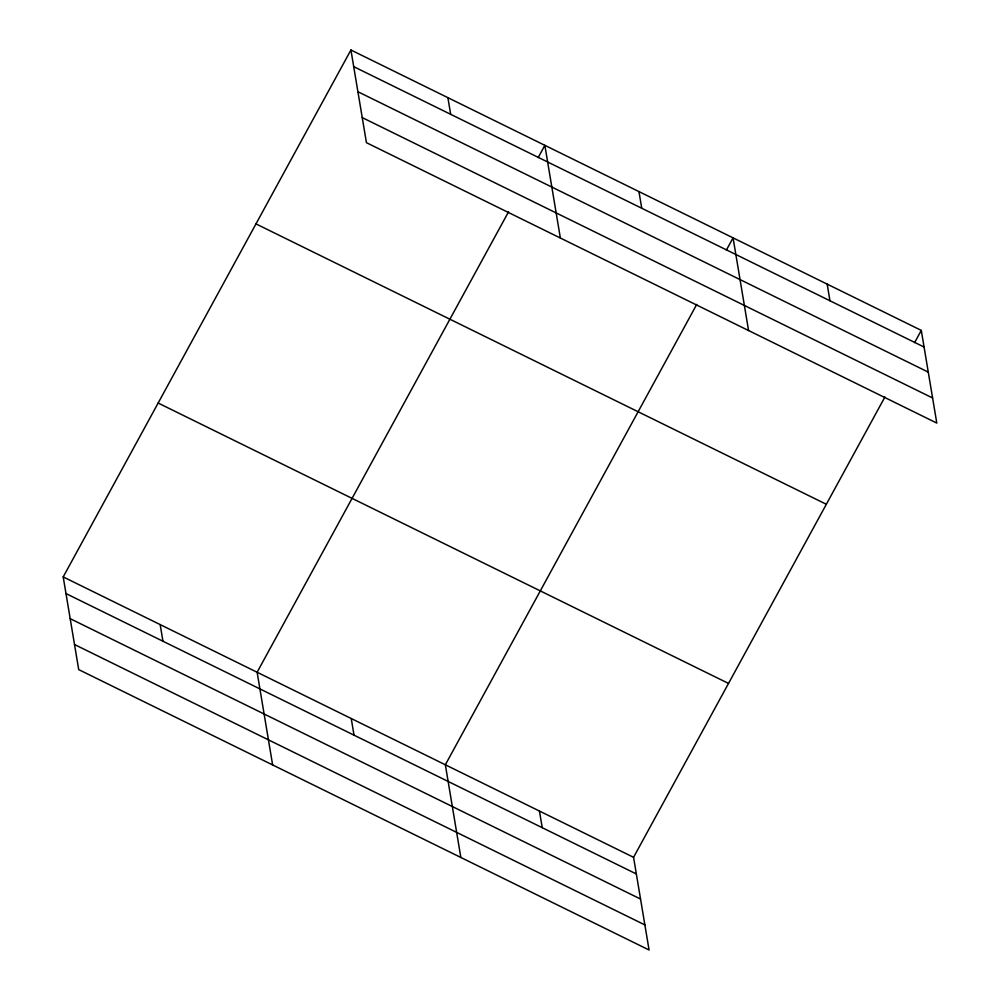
<?xml version="1.0" encoding="UTF-8"?>
<svg xmlns="http://www.w3.org/2000/svg" width="1000" height="1000" viewBox="0 0 1000 1000"><rect width="100%" height="100%" fill="white"/><g stroke="black" fill="none" stroke-linecap="round" stroke-linejoin="round"><path stroke-width="1.5" d="M884.938 396.962L633.562 857.312L649.075 950L78.713 669.613L63.2 576.925L350.925 50L921.287 330.387L936.8 423.075L366.438 142.688L350.925 50M508.5 211.9L257.125 672.25L272.638 764.938M538.175 157.562L544.85 145.338L560.363 238.012M696.725 304.425L445.35 764.788L460.85 857.475M726.388 250.087L733.062 237.862L748.575 330.55M914.613 342.625L921.287 330.387M353.713 66.65L924.075 347.038M357.912 91.737L928.275 372.125M362.238 117.587L932.6 397.987M255.975 223.888L826.338 504.275M158.15 403.038L728.512 683.425M63.2 576.925L633.562 857.312M65.987 593.562L636.35 873.962M70.188 618.663L640.55 899.05M74.513 644.513L644.875 924.912M827.175 284.125L829.963 300.775M638.962 191.6L641.737 208.238M447.887 97.662L450.675 114.312M539.45 811.05L542.238 827.7M351.238 718.525L354.025 735.163M160.162 624.587L162.95 641.237"/></g></svg>
